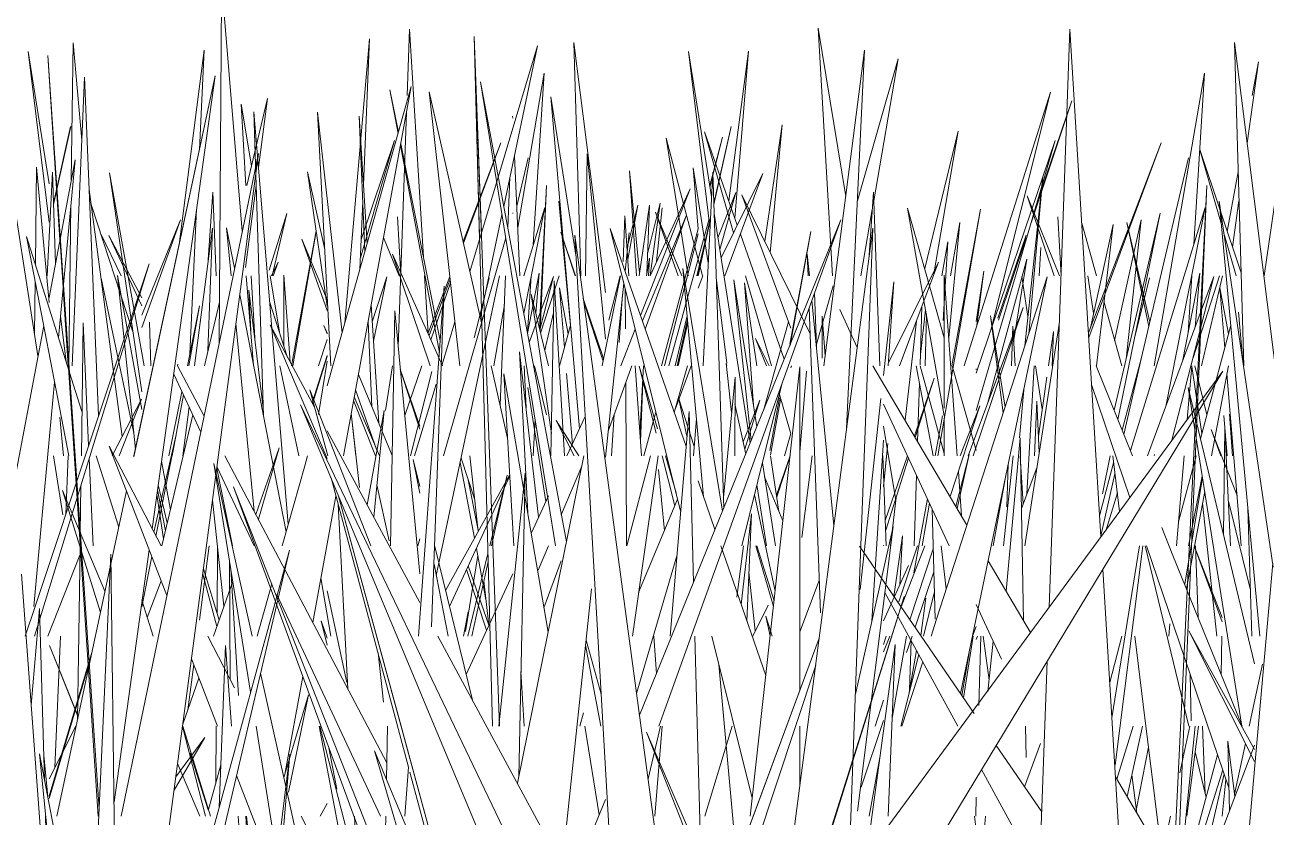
# Model space of a CAD drawing. Header units: millimetres. Extents: x -10020 to 20888, y -4665 to 12339.
# Drawn here: x 1856.19 to 1894.21, y 3091.32 to 3115.58 of the extents above; entities that cross this region are included whole.
import ezdxf

# ---------------------------------------------------------------- set-up
doc = ezdxf.new("R2010")
doc.units = ezdxf.units.MM
doc.layers.add('G-IMPT', color=8, linetype='Continuous', lineweight=9)

# ---------------------------------------------------------------- blocks, each defined once
blk = doc.blocks.new('Grass Array - 25_dwg-439225-West')
at = {"layer": 'G-IMPT'}
for p, q in [((1870.173, 3109.212), (1869.952, 3115.227)), ((1870.116, 3109.022), (1869.952, 3115.227)), ((1857.261, 3109), (1856.888, 3114.644)), ((1857.27, 3109.047), (1856.888, 3114.644)), ((1877.286, 3110.119), (1877.816, 3112.468)), ((1877.287, 3110.078), (1877.816, 3112.468)), ((1892.199, 3106.777), (1892.387, 3110.659)), ((1892.27, 3107.901), (1892.387, 3110.659)), ((1876.805, 3107.988), (1877.154, 3109.535)), ((1876.805, 3107.898), (1877.159, 3109.497)), ((1890.175, 3105.994), (1890.63, 3107.84)), ((1890.182, 3106.031), (1890.63, 3107.84)), ((1857.516, 3105.142), (1857.36, 3107.502)), ((1857.536, 3105.149), (1857.369, 3107.597)), ((1864.987, 3104.003), (1865.448, 3105.462)), ((1864.999, 3103.981), (1865.448, 3105.429)), ((1882.486, 3101.432), (1882.614, 3102.758)), ((1882.486, 3101.469), (1882.614, 3102.758)), ((1869.624, 3096.865), (1869.766, 3097.606)), ((1869.626, 3096.865), (1869.766, 3097.606))]:
    blk.add_line(p, q, dxfattribs=at)
blk = doc.blocks.new('Grass Array - 25_dwg-V17-West')
at = {"layer": 'G-IMPT'}
for p, q in [((1862.134, 3105.815), (1862.215, 3116.77)), ((1862.847, 3109.262), (1862.215, 3116.77)), ((1887.558, 3097.754), (1888.196, 3115.453)), ((1888.929, 3103.416), (1888.196, 3115.453)), ((1857.608, 3110.831), (1857.661, 3115.032)), ((1857.932, 3112.047), (1857.661, 3115.032)), ((1866.742, 3115.158), (1865.991, 3106.458)), ((1866.742, 3115.158), (1866.556, 3110.68)), ((1870.728, 3094.106), (1869.952, 3115.227)), ((1870.264, 3103.423), (1869.952, 3115.227)), ((1893.231, 3115.046), (1895.419, 3097.643)), ((1893.231, 3115.046), (1893.52, 3105.142)), ((1893.52, 3105.142), (1893.231, 3115.046)), ((1858.428, 3091.347), (1856.888, 3114.644)), ((1857.694, 3102.833), (1856.888, 3114.644)), ((1869.816, 3108.022), (1871.891, 3114.944)), ((1870.854, 3110.018), (1871.891, 3114.944)), ((1877.216, 3110.313), (1876.513, 3114.766)), ((1877.17, 3109.403), (1876.513, 3114.766)), ((1880.659, 3105.142), (1881.904, 3114.807)), ((1881.356, 3103.223), (1881.904, 3114.807)), ((1857.633, 3105.142), (1858.016, 3113.982)), ((1858.441, 3103.605), (1858.016, 3113.982)), ((1862.016, 3114.024), (1859.52, 3102.349)), ((1859.527, 3102.383), (1862.016, 3114.024)), ((1862.016, 3114.024), (1860.085, 3100.147)), ((1890.779, 3105.142), (1892.321, 3114.101)), ((1891.985, 3108.853), (1892.321, 3114.101)), ((1865.448, 3104.526), (1868.023, 3113.696)), ((1865.942, 3102.383), (1868.023, 3113.696)), ((1867.628, 3112.291), (1867.368, 3113.589)), ((1867.619, 3112.258), (1867.368, 3113.589)), ((1870.171, 3106.455), (1868.565, 3113.534)), ((1869.507, 3105.142), (1868.565, 3113.534)), ((1872.771, 3099.748), (1870.14, 3113.839)), ((1872.012, 3102.287), (1870.14, 3113.839)), ((1863.128, 3111.262), (1862.81, 3113.152)), ((1862.956, 3110.66), (1862.81, 3113.152)), ((1862.986, 3110.66), (1863.615, 3113.324)), ((1863.34, 3111.218), (1863.615, 3113.324)), ((1872.294, 3113.373), (1873.174, 3103.214)), ((1872.294, 3113.373), (1873.067, 3108.464)), ((1864.255, 3100.277), (1863.198, 3112.917)), ((1863.496, 3103.61), (1863.198, 3112.917)), ((1865.151, 3112.905), (1865.558, 3105.142)), ((1865.151, 3112.905), (1865.906, 3106.156)), ((1865.906, 3106.156), (1865.151, 3112.905)), ((1866.421, 3112.783), (1866.604, 3108.644)), ((1866.421, 3112.783), (1866.672, 3108.884)), ((1871.124, 3112.781), (1871.127, 3112.724)), ((1877.286, 3110.119), (1877.816, 3112.468)), ((1877.287, 3110.078), (1877.816, 3112.468)), ((1885.326, 3103.774), (1887.739, 3112.037)), ((1885.326, 3104.92), (1887.739, 3112.037)), ((1856.588, 3105.446), (1855.59, 3111.834)), ((1863.34, 3111.645), (1859.316, 3081.284)), ((1863.34, 3111.645), (1861.003, 3100.351)), ((1868.884, 3105.551), (1867.689, 3111.884)), ((1868.91, 3105.902), (1867.699, 3111.938)), ((1873.353, 3107.901), (1873.413, 3111.635)), ((1873.967, 3105.96), (1873.413, 3111.635)), ((1888.763, 3106.148), (1890.989, 3111.966)), ((1888.771, 3106.011), (1890.989, 3111.966)), ((1856.539, 3111.229), (1856.507, 3108.252)), ((1856.539, 3111.229), (1856.927, 3107.085)), ((1856.927, 3107.237), (1857.724, 3111.447)), ((1857.221, 3105.998), (1857.724, 3111.447)), ((1871.18, 3111.568), (1871.349, 3107.901)), ((1890.377, 3105.36), (1891.826, 3111.512)), ((1859.768, 3104.342), (1858.775, 3111.048)), ((1859.845, 3105.142), (1858.775, 3111.048)), ((1865.448, 3106.969), (1864.844, 3111.083)), ((1865.371, 3108.704), (1864.844, 3111.083)), ((1871.043, 3110.918), (1870.976, 3109.364)), ((1870.976, 3109.364), (1871.043, 3110.918)), ((1876.957, 3105.142), (1877.254, 3111.076)), ((1877.594, 3100.787), (1877.254, 3111.076)), ((1877.511, 3108.448), (1878.794, 3111.029)), ((1877.628, 3107.901), (1878.794, 3111.029)), ((1886.815, 3105.753), (1887.369, 3110.942)), ((1886.935, 3106.123), (1887.369, 3110.942)), ((1858.157, 3110.541), (1859.168, 3102.973)), ((1862.941, 3108.147), (1863.268, 3110.66)), ((1875.041, 3106.679), (1876.564, 3110.564)), ((1875.336, 3107.901), (1876.564, 3110.564)), ((1889.758, 3048.921), (1892.387, 3110.659)), ((1891.835, 3099.29), (1892.387, 3110.659)), ((1857.536, 3105.142), (1857.598, 3110.081)), ((1859.495, 3106.185), (1858.219, 3110.077)), ((1866.536, 3110.188), (1866.449, 3108.092)), ((1877.414, 3109.063), (1877.96, 3110.449)), ((1877.471, 3108.7), (1877.96, 3110.449)), ((1880.24, 3106.123), (1878.15, 3110.382)), ((1879.645, 3106.297), (1878.15, 3110.382)), ((1882.174, 3110.455), (1882.032, 3108.384)), ((1882.174, 3110.455), (1882.368, 3105.142)), ((1886.883, 3110.346), (1887.716, 3107.901)), ((1886.883, 3110.346), (1887.875, 3107.901)), ((1894.418, 3098.979), (1892.766, 3110.185)), ((1894.015, 3096.865), (1892.766, 3110.185)), ((1863.665, 3108.075), (1864.211, 3109.808)), ((1863.765, 3107.901), (1864.211, 3109.808)), ((1870.136, 3106.611), (1870.8, 3109.765)), ((1871.127, 3109.802), (1871.13, 3109.821)), ((1871.127, 3109.807), (1871.13, 3109.821)), ((1874.512, 3108.332), (1874.564, 3109.732)), ((1874.69, 3107.901), (1874.564, 3109.732)), ((1874.997, 3107.901), (1875.321, 3110.058)), ((1876.452, 3109.754), (1875.099, 3106.515)), ((1876.452, 3109.754), (1875.185, 3106.266)), ((1875.24, 3107.973), (1875.321, 3110.058)), ((1878.405, 3102.784), (1877.296, 3109.806)), ((1884.346, 3106.003), (1883.222, 3109.971)), ((1884.347, 3103.614), (1883.222, 3109.971)), ((1884.145, 3102.383), (1885.458, 3109.934)), ((1884.578, 3105.142), (1885.458, 3109.934)), ((1887.828, 3109.699), (1887.924, 3107.91)), ((1889.546, 3103.785), (1890.962, 3109.82)), ((1889.661, 3103.501), (1890.962, 3109.82)), ((1890.048, 3102.549), (1892.334, 3109.991)), ((1891.128, 3103.894), (1892.334, 3109.991)), ((1862.608, 3108.127), (1862.364, 3109.368)), ((1862.364, 3109.368), (1862.507, 3107.901)), ((1876.438, 3102.668), (1874.113, 3109.345)), ((1876.271, 3100.692), (1874.113, 3109.345)), ((1874.196, 3048.485), (1882.158, 3109.353)), ((1875.014, 3094.439), (1881.182, 3109.615)), ((1875.906, 3105.142), (1877.142, 3109.637)), ((1876.769, 3107.901), (1877.158, 3109.506)), ((1876.785, 3107.901), (1877.184, 3109.666)), ((1876.805, 3107.898), (1877.18, 3109.593)), ((1877.166, 3098.448), (1881.182, 3109.615)), ((1881.743, 3098.292), (1882.158, 3109.353)), ((1857.936, 3103.745), (1856.239, 3109.096)), ((1857.529, 3102.383), (1856.239, 3109.096)), ((1859.768, 3106.976), (1858.758, 3109.134)), ((1859.768, 3107.218), (1858.758, 3109.134)), ((1864.672, 3109.024), (1865.448, 3106.839)), ((1864.672, 3109.024), (1865.448, 3107.162)), ((1865.448, 3107.162), (1864.672, 3109.024)), ((1869.011, 3102.383), (1870.914, 3109.062)), ((1873.041, 3107.901), (1872.606, 3109.231)), ((1873.054, 3107.901), (1872.606, 3109.231)), ((1876.176, 3085.829), (1873.028, 3109.144)), ((1873.652, 3098.284), (1873.028, 3109.144)), ((1874.568, 3108.039), (1874.692, 3109.217)), ((1868.979, 3105.142), (1867.448, 3108.557)), ((1868.596, 3105.142), (1867.448, 3108.557)), ((1880.175, 3107.901), (1880.151, 3108.563)), ((1880.216, 3107.901), (1880.151, 3108.563)), ((1856.483, 3096.865), (1859.995, 3108.266)), ((1856.497, 3097.774), (1859.995, 3108.266)), ((1875.228, 3107.901), (1875.319, 3108.437)), ((1875.289, 3107.901), (1875.319, 3108.437)), ((1882.639, 3105.235), (1884.171, 3108.319)), ((1882.98, 3105.142), (1884.171, 3108.319)), ((1859.519, 3103.08), (1858.52, 3107.825)), ((1859.022, 3107.904), (1859.768, 3103.801)), ((1859.022, 3107.904), (1859.57, 3102.585)), ((1859.57, 3102.585), (1859.022, 3107.904)), ((1863.193, 3105.151), (1862.961, 3107.901)), ((1863.229, 3105.994), (1863.117, 3107.901)), ((1863.986, 3106.172), (1863.695, 3107.901)), ((1868.788, 3098.722), (1870.725, 3107.901)), ((1870.912, 3107.901), (1870.74, 3103.947)), ((1870.74, 3103.947), (1870.912, 3107.901)), ((1873.865, 3105.142), (1874.425, 3107.901)), ((1877.555, 3100.693), (1876.339, 3108.126)), ((1876.976, 3101.125), (1876.339, 3108.126)), ((1876.805, 3107.519), (1876.956, 3107.901)), ((1877.682, 3105.227), (1877.361, 3107.85)), ((1884.107, 3097.382), (1887.5, 3107.871)), ((1884.347, 3103.844), (1884.346, 3107.92)), ((1884.744, 3102.383), (1884.346, 3107.92)), ((1884.846, 3095.105), (1887.5, 3107.871)), ((1890.175, 3105.994), (1890.63, 3107.84)), ((1890.182, 3106.031), (1890.63, 3107.84)), ((1890.566, 3102.383), (1892.606, 3107.873)), ((1891.319, 3102.861), (1892.606, 3107.873)), ((1891.638, 3105.269), (1892.17, 3107.981)), ((1891.812, 3106.156), (1891.924, 3107.901)), ((1891.968, 3105.387), (1892.777, 3107.901)), ((1892.029, 3106.32), (1892.17, 3107.981)), ((1892.225, 3105.142), (1892.873, 3107.901)), ((1856.501, 3107.733), (1856.483, 3106.119)), ((1863.051, 3107.461), (1863.488, 3103.855)), ((1863.051, 3107.461), (1863.103, 3106.213)), ((1868.238, 3096.865), (1869.034, 3107.581)), ((1868.621, 3105.94), (1869.221, 3107.685)), ((1868.646, 3097.151), (1869.034, 3107.581)), ((1872.301, 3102.383), (1872.398, 3107.745)), ((1872.717, 3102.383), (1872.398, 3107.745)), ((1873.967, 3102.343), (1874.529, 3107.675)), ((1874.584, 3106.27), (1874.577, 3107.483)), ((1877.9, 3107.778), (1878.434, 3102.856)), ((1877.9, 3107.778), (1878.604, 3103.274)), ((1882.8, 3107.711), (1882.486, 3104.843)), ((1882.486, 3104.843), (1882.8, 3107.711)), ((1882.8, 3107.711), (1882.633, 3105.142)), ((1892.937, 3105.69), (1892.785, 3107.525)), ((1893.052, 3106.121), (1892.787, 3107.534)), ((1861.684, 3105.142), (1862.143, 3107.088)), ((1864.194, 3100.058), (1862.767, 3107.319)), ((1864.233, 3105.4), (1863.684, 3107.114)), ((1871.694, 3107.336), (1872.225, 3105.142)), ((1871.694, 3107.336), (1872.313, 3103.072)), ((1872.313, 3103.072), (1871.694, 3107.336)), ((1873.91, 3105.362), (1873.291, 3107.2)), ((1873.894, 3105.287), (1873.306, 3107.09)), ((1874.39, 3105.851), (1874.494, 3107.338)), ((1880.968, 3100.256), (1880.291, 3107.138)), ((1880.43, 3105.736), (1880.376, 3107.376)), ((1861.163, 3105.142), (1861.54, 3106.976)), ((1861.206, 3105.142), (1861.54, 3106.976)), ((1866.792, 3107.005), (1867.025, 3103.38)), ((1867.513, 3106.825), (1867.386, 3099.624)), ((1867.513, 3106.825), (1868.286, 3098.771)), ((1876.101, 3105.142), (1876.471, 3106.672)), ((1880.552, 3097.573), (1880.211, 3106.915)), ((1881.145, 3106.867), (1881.681, 3105.707)), ((1881.681, 3105.707), (1881.145, 3106.867)), ((1883.605, 3105.172), (1883.662, 3106.96)), ((1885.083, 3102.383), (1886.766, 3106.931)), ((1885.227, 3102.383), (1886.766, 3106.931)), ((1886.152, 3103.704), (1885.766, 3106.67)), ((1886.207, 3103.875), (1885.766, 3106.67)), ((1855.239, 3098.317), (1856.763, 3106.369)), ((1857.916, 3102.383), (1857.975, 3106.457)), ((1858.14, 3102.703), (1857.975, 3106.457)), ((1862.649, 3106.433), (1863.207, 3100.693)), ((1863.698, 3106.392), (1865.057, 3103.873)), ((1863.698, 3106.392), (1865.448, 3102.306)), ((1865.448, 3102.306), (1863.698, 3106.392)), ((1865.448, 3106.119), (1865.348, 3106.372)), ((1865.448, 3106.136), (1865.348, 3106.372)), ((1866.699, 3106.498), (1866.814, 3103.884)), ((1868.963, 3105.178), (1869.356, 3106.487)), ((1876.163, 3105.142), (1876.482, 3106.556)), ((1876.196, 3105.142), (1876.49, 3106.471)), ((1883.145, 3103.478), (1883.494, 3106.513)), ((1886.81, 3099.624), (1887.87, 3106.42)), ((1892.197, 3102.905), (1893.122, 3106.387)), ((1874.439, 3105.142), (1874.88, 3106.268)), ((1871.923, 3100.502), (1871.338, 3105.569)), ((1871.587, 3100.64), (1871.338, 3105.569)), ((1860.86, 3105.142), (1860.874, 3105.189)), ((1860.86, 3105.142), (1860.874, 3105.189)), ((1861.675, 3103.6), (1860.862, 3105.142)), ((1864.575, 3102.383), (1863.991, 3105.142)), ((1864.987, 3104.003), (1865.448, 3105.462)), ((1864.999, 3103.981), (1865.448, 3105.429)), ((1865.18, 3103.646), (1865.448, 3105.279)), ((1867.821, 3103.616), (1868.346, 3105.142)), ((1870.972, 3102.925), (1870.469, 3105.142)), ((1871.476, 3105.142), (1871.536, 3103.859)), ((1874.777, 3105.142), (1874.051, 3103.141)), ((1875.07, 3102.383), (1874.88, 3105.142)), ((1875.024, 3103.054), (1875.138, 3105.142)), ((1876.076, 3103.708), (1876.477, 3105.142)), ((1876.111, 3103.832), (1876.599, 3105.142)), ((1877.686, 3105.142), (1877.668, 3105.227)), ((1877.833, 3103.708), (1877.668, 3105.227)), ((1882.163, 3105.142), (1885.04, 3100.266)), ((1883.49, 3105.142), (1884.002, 3102.383)), ((1884.002, 3102.383), (1883.49, 3105.142)), ((1883.613, 3105.142), (1884.347, 3102.46)), ((1885.326, 3102.544), (1884.59, 3105.142)), ((1888.995, 3105.142), (1890.115, 3102.383)), ((1890.379, 3105.36), (1889.797, 3103.166)), ((1890.379, 3105.36), (1889.85, 3103.037)), ((1891.789, 3103.498), (1891.929, 3105.142)), ((1892.393, 3103.642), (1892.019, 3105.142)), ((1892.528, 3102.383), (1893.048, 3105.142)), ((1861.574, 3103.114), (1860.745, 3104.887)), ((1866.401, 3104.877), (1867.435, 3102.395)), ((1867.435, 3102.395), (1866.401, 3104.877)), ((1868.286, 3103.297), (1867.685, 3105.035)), ((1868.286, 3103.199), (1867.688, 3105)), ((1868.002, 3102.383), (1868.653, 3104.97)), ((1871.161, 3099.624), (1870.86, 3104.893)), ((1872.211, 3096.989), (1870.86, 3104.893)), ((1875.527, 3103.082), (1875.004, 3105.13)), ((1875.561, 3103.214), (1875.004, 3105.13)), ((1877.583, 3101.111), (1877.937, 3104.793)), ((1877.933, 3102.383), (1877.937, 3104.793)), ((1878.401, 3091.347), (1879.925, 3105.113)), ((1879.924, 3095.205), (1879.925, 3105.113)), ((1879.925, 3102.499), (1880.128, 3104.977)), ((1881.28, 3085.829), (1892.88, 3104.98)), ((1883.431, 3102.993), (1884.04, 3104.766)), ((1883.458, 3102.946), (1884.04, 3104.766)), ((1885.656, 3095.172), (1892.88, 3104.98)), ((1892.24, 3103.067), (1891.927, 3105.122)), ((1893.441, 3099.624), (1893.003, 3104.901)), ((1856.689, 3100.232), (1857.096, 3104.638)), ((1864.914, 3104.402), (1866.779, 3099.624)), ((1864.914, 3104.402), (1865.462, 3102.383)), ((1865.462, 3102.383), (1864.914, 3104.402)), ((1866.314, 3104.402), (1866.96, 3102.582)), ((1868.125, 3102.383), (1868.784, 3104.581)), ((1874.618, 3099.624), (1874.592, 3104.631)), ((1875.04, 3102.82), (1875.11, 3104.627)), ((1878.141, 3099.624), (1879.386, 3104.62)), ((1883.529, 3102.826), (1883.587, 3104.62)), ((1886.647, 3102.932), (1886.78, 3104.406)), ((1888.861, 3104.543), (1890.031, 3101.111)), ((1893.449, 3094.172), (1891.821, 3104.473)), ((1893.847, 3096.011), (1891.821, 3104.473)), ((1858.865, 3102.383), (1859.756, 3104.116)), ((1859.072, 3102.383), (1859.756, 3104.116)), ((1860.595, 3102.383), (1860.999, 3104.344)), ((1860.703, 3102.383), (1861.043, 3104.249)), ((1866.929, 3102.383), (1866.255, 3104.084)), ((1867.044, 3102.383), (1866.275, 3104.192)), ((1878.186, 3102.81), (1878.701, 3104.093)), ((1878.234, 3102.585), (1878.701, 3104.093)), ((1882.408, 3104.137), (1881.767, 3098.292)), ((1881.767, 3098.292), (1882.408, 3104.137)), ((1887.105, 3102.383), (1887.177, 3104.055)), ((1887.254, 3102.474), (1887.177, 3104.055)), ((1860.901, 3101.826), (1861.329, 3103.639)), ((1868.809, 3093.93), (1864.631, 3103.944)), ((1871.983, 3088.588), (1864.631, 3103.944)), ((1866.182, 3103.687), (1866.436, 3101.413)), ((1866.328, 3102.383), (1866.182, 3103.687)), ((1866.672, 3100.88), (1867.188, 3103.777)), ((1866.873, 3100.508), (1867.188, 3103.777)), ((1874.15, 3102.383), (1874.238, 3103.656)), ((1875.147, 3102.383), (1875.515, 3103.722)), ((1875.946, 3096.865), (1876.53, 3103.745)), ((1876.667, 3098.506), (1876.53, 3103.745)), ((1878.265, 3102.439), (1877.936, 3103.977)), ((1882.486, 3103.97), (1884.497, 3099.624)), ((1884.497, 3099.624), (1882.486, 3103.97)), ((1885.439, 3103.92), (1884.527, 3101.135)), ((1885.439, 3103.92), (1884.837, 3102.383)), ((1893.175, 3102.383), (1893.079, 3103.658)), ((1857.256, 3103.57), (1857.367, 3102.383)), ((1870.51, 3094.106), (1870.264, 3103.423)), ((1873.007, 3102.383), (1872.456, 3103.467)), ((1873.151, 3102.383), (1872.456, 3103.467)), ((1872.791, 3102.383), (1873.347, 3103.589)), ((1884.071, 3102.383), (1884.297, 3103.612)), ((1884.347, 3102.383), (1884.347, 3103.543)), ((1888.929, 3103.416), (1889.143, 3099.906)), ((1892.895, 3099.988), (1892.943, 3103.234)), ((1893.117, 3099.624), (1892.943, 3103.234)), ((1860.136, 3100.049), (1860.82, 3103.028)), ((1860.2, 3099.924), (1860.82, 3103.028)), ((1865.448, 3103.149), (1868.286, 3097.889)), ((1882.486, 3102.869), (1882.125, 3097.321)), ((1886.238, 3098.236), (1886.666, 3102.932)), ((1886.775, 3097.326), (1886.666, 3102.932)), ((1892.822, 3102.383), (1892.526, 3103.194)), ((1893.313, 3101.167), (1892.526, 3103.194)), ((1857.694, 3102.833), (1858.463, 3091.566)), ((1860.356, 3099.624), (1858.769, 3102.684)), ((1860.539, 3098.108), (1858.769, 3102.684)), ((1863.977, 3102.627), (1863.264, 3100.585)), ((1863.34, 3100.442), (1863.977, 3102.627)), ((1882.486, 3101.432), (1882.614, 3102.758)), ((1882.486, 3101.469), (1882.614, 3102.758)), ((1857.349, 3100.574), (1857.067, 3102.383)), ((1857.437, 3100.591), (1857.514, 3102.383)), ((1858.277, 3099.624), (1858.158, 3102.304)), ((1859.06, 3100.198), (1858.367, 3102.383)), ((1860.643, 3100.733), (1860.374, 3102.222)), ((1863.152, 3096.865), (1861.977, 3102.153)), ((1863.1, 3095.147), (1861.977, 3102.153)), ((1867.269, 3092.987), (1862.316, 3102.383)), ((1864.761, 3102.079), (1864.847, 3102.383)), ((1868.286, 3101.445), (1868.082, 3102.275)), ((1868.286, 3101.245), (1868.082, 3102.275)), ((1869.956, 3099.862), (1869.518, 3102.184)), ((1869.963, 3101.072), (1869.546, 3102.314)), ((1869.888, 3101.744), (1869.816, 3102.383)), ((1871.271, 3092.357), (1873.305, 3102.383)), ((1872.012, 3102.287), (1872.443, 3099.624)), ((1874.626, 3099.624), (1875.345, 3102.383)), ((1874.796, 3096.865), (1875.583, 3102.383)), ((1876.095, 3100.853), (1875.705, 3102.383)), ((1876.13, 3101.256), (1875.803, 3102.383)), ((1878.777, 3102.175), (1879.176, 3099.624)), ((1880.303, 3102.383), (1879.981, 3099.885)), ((1882.469, 3102.383), (1882.57, 3099.624)), ((1882.541, 3100.404), (1883.221, 3102.381)), ((1882.552, 3100.112), (1883.255, 3102.309)), ((1884.705, 3100.833), (1885.106, 3102.428)), ((1884.742, 3100.772), (1885.106, 3102.428)), ((1886.16, 3099.624), (1886.455, 3102.383)), ((1889.534, 3102.174), (1889.104, 3100.552)), ((1889.192, 3101.224), (1889.431, 3102.383)), ((1889.716, 3100.684), (1889.508, 3102.383)), ((1890.775, 3102.383), (1890.781, 3102.421)), ((1890.776, 3102.383), (1890.781, 3102.421)), ((1891.46, 3099.624), (1891.694, 3102.383)), ((1891.523, 3100.368), (1892.058, 3102.383)), ((1860.901, 3101.826), (1860.381, 3099.624)), ((1862.063, 3102.008), (1862.544, 3099.624)), ((1863.207, 3099.624), (1862.069, 3102.056)), ((1864.761, 3102.079), (1864.072, 3099.624)), ((1869.07, 3098.264), (1871.036, 3101.81)), ((1869.192, 3097.768), (1871.038, 3101.774)), ((1869.888, 3101.744), (1870.075, 3100.077)), ((1870.427, 3099.624), (1870.956, 3101.789)), ((1870.48, 3099.624), (1870.956, 3101.789)), ((1870.704, 3094.106), (1871.511, 3101.856)), ((1871.312, 3092.563), (1871.511, 3101.856)), ((1873.241, 3102.068), (1872.617, 3100.573)), ((1883.427, 3099.624), (1883.496, 3101.787)), ((1884.877, 3100.543), (1884.779, 3101.903)), ((1885.847, 3099.624), (1886.224, 3101.732)), ((1886.708, 3100.776), (1887.183, 3102.019)), ((1889.575, 3101.835), (1889.142, 3099.932)), ((1892.256, 3101.725), (1891.712, 3098.45)), ((1892.25, 3101.761), (1891.826, 3099.624)), ((1891.826, 3099.624), (1892.25, 3101.761)), ((1857.882, 3100.031), (1857.903, 3101.476)), ((1860.252, 3101.347), (1860.49, 3100.085)), ((1860.273, 3101.5), (1860.549, 3100.336)), ((1867.624, 3088.592), (1862.577, 3101.433)), ((1866.093, 3091.831), (1862.577, 3101.433)), ((1867.94, 3092.853), (1865.564, 3101.71)), ((1867.347, 3099.786), (1866.968, 3101.495)), ((1869.752, 3101.7), (1870.072, 3100.107)), ((1877.324, 3100.124), (1876.805, 3101.615)), ((1878.904, 3099.624), (1878.608, 3101.499)), ((1857.167, 3091.347), (1859.299, 3101.314)), ((1857.167, 3091.347), (1859.299, 3101.314)), ((1857.336, 3101.326), (1858.64, 3098.236)), ((1857.336, 3101.326), (1858.501, 3097.584)), ((1858.501, 3097.584), (1857.336, 3101.326)), ((1860.433, 3099.843), (1860.232, 3101.203)), ((1861.932, 3101.026), (1862.284, 3097.776)), ((1862.284, 3097.776), (1861.932, 3101.026)), ((1865.004, 3097.283), (1865.715, 3101.146)), ((1865.797, 3101.151), (1867.68, 3094.216)), ((1870.581, 3083.534), (1865.797, 3101.151)), ((1871.695, 3100.007), (1872.228, 3101.162)), ((1874.986, 3098.197), (1876.18, 3101.056)), ((1879.164, 3098.241), (1878.532, 3101.193)), ((1882.7, 3099.624), (1882.872, 3101.112)), ((1883.413, 3098.804), (1883.829, 3101.067)), ((1889.302, 3100.122), (1889.648, 3101.247)), ((1891.763, 3098.324), (1892.323, 3101.296)), ((1893.72, 3098.31), (1893.051, 3100.999)), ((1865.78, 3100.903), (1866.076, 3095.25)), ((1878.124, 3097.828), (1878.438, 3100.606)), ((1878.3, 3097.321), (1878.438, 3100.606)), ((1883.665, 3099.624), (1883.892, 3100.931)), ((1884.063, 3097.382), (1883.973, 3100.757)), ((1892.69, 3096.865), (1892.256, 3100.938)), ((1893.763, 3096.865), (1893.648, 3100.78)), ((1893.763, 3096.865), (1893.648, 3100.78)), ((1856.689, 3100.232), (1856.462, 3097.774)), ((1859.139, 3091.347), (1861.003, 3100.351)), ((1881.623, 3095.088), (1882.777, 3100.216)), ((1881.685, 3091.508), (1882.777, 3100.216)), ((1868.224, 3099.624), (1868.286, 3099.842)), ((1882.802, 3098.082), (1883.072, 3099.932)), ((1882.981, 3098.43), (1883.072, 3099.932)), ((1891.007, 3100.187), (1891.331, 3099.388)), ((1850.231, 3048), (1864.287, 3099.498)), ((1857.829, 3096.275), (1857.876, 3099.591)), ((1859.996, 3099.51), (1858.92, 3091.779)), ((1861.535, 3097.351), (1861.831, 3099.624)), ((1862.072, 3097.556), (1862.087, 3099.592)), ((1862.16, 3090.405), (1864.287, 3099.498)), ((1869.899, 3094.9), (1868.738, 3099.612)), ((1870.31, 3097.988), (1870.015, 3099.552)), ((1872.221, 3099.624), (1871.911, 3098.884)), ((1877.886, 3098.511), (1877.498, 3099.624)), ((1879.112, 3097.77), (1878.572, 3099.624)), ((1879.132, 3097.947), (1878.605, 3099.624)), ((1885.264, 3094.495), (1881.75, 3099.615)), ((1882.491, 3099.624), (1882.486, 3099.652)), ((1882.95, 3097.911), (1883.531, 3099.624)), ((1883.756, 3099.624), (1883.024, 3097.758)), ((1884.005, 3099.541), (1883.293, 3097.366)), ((1884.409, 3098.315), (1884.247, 3099.624)), ((1889.481, 3094.358), (1890.33, 3099.624)), ((1889.579, 3092.915), (1890.427, 3099.624)), ((1891.837, 3094.106), (1890.498, 3099.624)), ((1890.538, 3099.624), (1893.063, 3092.216)), ((1892.856, 3097.301), (1891.998, 3099.624)), ((1892.858, 3097.433), (1892.004, 3099.624)), ((1892.126, 3097.429), (1892.04, 3099.624)), ((1856.893, 3096.865), (1857.873, 3099.346)), ((1857.747, 3076.107), (1858.824, 3099.374)), ((1858.938, 3090.385), (1858.824, 3099.374)), ((1859.768, 3097.759), (1860.076, 3099.304)), ((1862.475, 3095.538), (1862.45, 3099.199)), ((1869.156, 3096.865), (1868.718, 3099.071)), ((1869.752, 3096.865), (1870.37, 3099.393)), ((1869.875, 3096.865), (1870.376, 3099.15)), ((1872.61, 3099.171), (1872.085, 3097.725)), ((1874.923, 3095.111), (1876.154, 3099.32)), ((1885.69, 3099.165), (1886.983, 3096.973)), ((1891.835, 3099.29), (1889.344, 3048)), ((1893.475, 3094.106), (1891.331, 3099.388)), ((1893.593, 3089.888), (1894.414, 3099.098)), ((1856.761, 3089.569), (1856.087, 3098.763)), ((1862.069, 3097.16), (1861.633, 3098.765)), ((1862.135, 3097.35), (1861.654, 3098.928)), ((1862.731, 3095.045), (1862.494, 3098.923)), ((1869.704, 3095.69), (1871.127, 3098.775)), ((1870.329, 3097.046), (1869.714, 3098.9)), ((1870.398, 3097.195), (1869.768, 3099.016)), ((1878.559, 3097.022), (1878.363, 3098.823)), ((1882.486, 3097.33), (1883.25, 3099.026)), ((1883.451, 3097.136), (1884.024, 3098.828)), ((1889.204, 3098.911), (1890.505, 3077.552)), ((1859.935, 3097.437), (1860.365, 3098.558)), ((1862.554, 3098.551), (1861.965, 3096.865)), ((1863.748, 3098.469), (1863.298, 3096.865)), ((1865.554, 3096.865), (1865.255, 3098.644)), ((1870.246, 3098.555), (1870.398, 3097.195)), ((1873.542, 3098.309), (1872.645, 3089.81)), ((1877.166, 3098.448), (1875.605, 3094.106)), ((1877.886, 3098.511), (1878.879, 3095.66)), ((1881.743, 3098.292), (1879.855, 3048)), ((1879.924, 3096.993), (1880.516, 3098.571)), ((1859.768, 3097.966), (1860.117, 3096.865)), ((1863.901, 3098.14), (1867.08, 3091.347)), ((1866.044, 3095.44), (1865.448, 3098.255)), ((1867.425, 3048), (1883.122, 3098.076)), ((1873.652, 3098.284), (1874.645, 3080.992)), ((1880.369, 3089.343), (1883.122, 3098.076)), ((1884.762, 3094.106), (1882.524, 3098.199)), ((1883.627, 3096.88), (1883.777, 3098.025)), ((1883.707, 3096.865), (1884.041, 3098.194)), ((1856.497, 3097.774), (1856.195, 3096.865)), ((1856.381, 3094.749), (1856.633, 3097.713)), ((1856.786, 3092.468), (1856.633, 3097.713)), ((1869.624, 3096.865), (1869.766, 3097.606)), ((1869.626, 3096.865), (1869.766, 3097.606)), ((1878.954, 3097.816), (1878.481, 3096.865)), ((1885.326, 3097.833), (1886.099, 3096.162)), ((1885.774, 3096.865), (1885.326, 3097.833)), ((1865.448, 3096.801), (1865.265, 3097.328)), ((1865.448, 3096.587), (1865.265, 3097.328)), ((1879.079, 3096.865), (1878.883, 3097.479)), ((1879.016, 3096.865), (1878.883, 3097.479)), ((1884.107, 3097.382), (1883.94, 3096.865)), ((1885.212, 3096.865), (1885.326, 3097.163)), ((1891.257, 3097.241), (1891.225, 3096.865)), ((1857.101, 3092.839), (1857.275, 3096.865)), ((1862.608, 3095.282), (1861.787, 3096.865)), ((1868.839, 3096.865), (1872.923, 3089.295)), ((1875.45, 3096.865), (1875.53, 3095.71)), ((1876.789, 3093.826), (1876.709, 3096.865)), ((1878.463, 3091.901), (1877.225, 3096.865)), ((1877.496, 3088.667), (1880.517, 3096.802)), ((1880.517, 3096.802), (1878.561, 3091.536)), ((1882.486, 3096.609), (1882.567, 3096.865)), ((1882.675, 3096.865), (1882.486, 3096.383)), ((1882.747, 3094.348), (1883.185, 3096.865)), ((1883.189, 3096.359), (1883.36, 3096.865)), ((1884.932, 3094.978), (1885.23, 3096.865)), ((1885.366, 3096.865), (1885.326, 3096.758)), ((1885.405, 3094.737), (1885.464, 3096.865)), ((1885.538, 3096.865), (1885.72, 3095.514)), ((1889.415, 3095.442), (1889.781, 3096.865)), ((1890.441, 3094.771), (1890.185, 3096.865)), ((1893.847, 3093.025), (1891.833, 3097.029)), ((1893.847, 3093.388), (1891.833, 3097.029)), ((1892.832, 3095.691), (1892.849, 3096.865)), ((1857.802, 3094.437), (1856.944, 3096.579)), ((1857.803, 3094.456), (1856.944, 3096.579)), ((1862.14, 3091.63), (1862.331, 3096.574)), ((1862.514, 3094.106), (1862.331, 3096.574)), ((1873.824, 3094.106), (1873.36, 3096.59)), ((1873.836, 3095.091), (1873.376, 3096.738)), ((1881.973, 3090.17), (1882.84, 3096.606)), ((1882.625, 3091.347), (1882.84, 3096.606)), ((1883.271, 3095.135), (1883.496, 3096.421)), ((1883.333, 3096.719), (1883.285, 3095.214)), ((1885.684, 3095.172), (1885.848, 3096.706)), ((1856.927, 3091.967), (1858.241, 3096.367)), ((1857.829, 3096.275), (1857.8, 3094.308)), ((1857.805, 3094.853), (1858.205, 3096.198)), ((1862.086, 3094.106), (1861.289, 3096.169)), ((1867.171, 3094.841), (1867.003, 3096.347)), ((1867.171, 3094.841), (1867.003, 3096.347)), ((1883.012, 3094.106), (1883.564, 3096.298)), ((1883.685, 3096.076), (1883.048, 3094.106)), ((1884.886, 3095.045), (1885.105, 3096.351)), ((1886.929, 3080.311), (1887.498, 3096.095)), ((1861.178, 3094.609), (1861.358, 3095.99)), ((1864.156, 3092.35), (1863.405, 3095.727)), ((1864.159, 3092.687), (1864.701, 3095.632)), ((1871.477, 3094.106), (1871.381, 3095.778)), ((1877.442, 3095.994), (1877.968, 3090.208)), ((1880.408, 3095.973), (1877.967, 3088.588)), ((1891.906, 3094.271), (1891.878, 3095.691)), ((1893.687, 3094.106), (1894.096, 3096.007)), ((1861.516, 3095.58), (1861.023, 3094.168)), ((1864.114, 3092.537), (1864.877, 3095.068)), ((1864.264, 3092.088), (1864.877, 3095.068)), ((1885.656, 3095.172), (1881.41, 3089.405)), ((1882.486, 3094.901), (1882.226, 3094.106)), ((1857.805, 3094.853), (1856.927, 3091.896)), ((1873.296, 3094.519), (1873.188, 3094.106)), ((1890.441, 3094.771), (1891.007, 3090.16)), ((1870.581, 3083.534), (1867.68, 3094.216)), ((1882.486, 3094.282), (1881.796, 3092.243)), ((1856.927, 3092.498), (1857.749, 3094.106)), ((1860.756, 3092.15), (1861.702, 3093.755)), ((1860.81, 3092.557), (1861.702, 3093.755)), ((1861.014, 3094.097), (1861.714, 3091.347)), ((1861.02, 3094.106), (1861.872, 3091.347)), ((1861.872, 3091.347), (1861.02, 3094.106)), ((1862.034, 3092.363), (1862.047, 3094.106)), ((1865.691, 3078.978), (1863.266, 3094.106)), ((1866.241, 3088.588), (1865.205, 3094.106)), ((1867.223, 3086.384), (1865.218, 3094.106)), ((1867.26, 3092.485), (1867.289, 3094.106)), ((1868.809, 3093.93), (1871.847, 3086.648)), ((1873.337, 3094.106), (1873.776, 3091.395)), ((1878.49, 3085.639), (1875.226, 3093.924)), ((1878.721, 3085.829), (1875.226, 3093.924)), ((1875.276, 3092.493), (1875.653, 3094.106)), ((1875.477, 3091.347), (1875.711, 3094.106)), ((1876.789, 3093.826), (1876.886, 3090.079)), ((1877.848, 3094.106), (1877.016, 3091.347)), ((1879.923, 3094.106), (1879.923, 3092.266)), ((1886.856, 3093.149), (1886.837, 3094.106)), ((1889.634, 3092.48), (1890.137, 3094.106)), ((1889.944, 3091.956), (1890.421, 3094.106)), ((1891.337, 3087.227), (1892.032, 3094.106)), ((1891.562, 3092.681), (1891.87, 3094.106)), ((1891.78, 3091.347), (1892.128, 3094.106)), ((1892.339, 3092.037), (1892.257, 3094.106)), ((1865.742, 3092.182), (1865.484, 3093.492)), ((1869.819, 3086.343), (1866.899, 3093.354)), ((1869.91, 3083.07), (1866.899, 3093.354)), ((1887.332, 3091.483), (1885.936, 3093.516)), ((1887.295, 3093.579), (1886.803, 3092.253)), ((1890.229, 3091.583), (1890.602, 3093.462)), ((1893.847, 3093.52), (1891.324, 3086.904)), ((1893.249, 3091.952), (1893.028, 3093.644)), ((1893.08, 3091.509), (1893.028, 3093.644)), ((1893.239, 3092.028), (1893.572, 3093.572)), ((1858.027, 3085.974), (1856.636, 3093.257)), ((1857.58, 3083.811), (1856.636, 3093.257)), ((1856.887, 3091.94), (1856.764, 3093.22)), ((1861.252, 3093.284), (1861.804, 3091.544)), ((1863.09, 3079.061), (1864.306, 3093.245)), ((1863.311, 3085.291), (1864.306, 3093.245)), ((1882.373, 3093.144), (1882.043, 3091.347)), ((1892.717, 3093.232), (1891.616, 3089.123)), ((1892.366, 3091.924), (1892.028, 3093.317)), ((1860.864, 3092.967), (1861.548, 3091.347)), ((1862.189, 3092.918), (1861.807, 3091.556)), ((1864.101, 3088.896), (1862.672, 3092.593)), ((1867.828, 3091.347), (1867.94, 3092.853)), ((1867.982, 3092.698), (1869.45, 3087.228)), ((1886.929, 3090.144), (1885.489, 3092.777)), ((1890.091, 3092.62), (1890.248, 3091.441)), ((1891.57, 3088.588), (1892.874, 3092.77)), ((1892.009, 3088.701), (1892.918, 3092.643)), ((1864.156, 3092.35), (1868.058, 3074.793)), ((1889.591, 3092.553), (1891.007, 3090.155)), ((1892.858, 3091.347), (1892.975, 3092.474)), ((1867.28, 3088.588), (1866.093, 3091.831)), ((1867.694, 3076.43), (1873.967, 3091.864)), ((1885.31, 3091.347), (1885.326, 3091.932)), ((1865.448, 3091.734), (1865.234, 3091.347)), ((1877.496, 3088.667), (1878.561, 3091.536)), ((1856.927, 3087.649), (1856.819, 3091.347)), ((1862.971, 3087.934), (1862.718, 3091.347)), ((1863.223, 3086.97), (1862.956, 3091.347)), ((1863.183, 3089.45), (1862.978, 3091.347)), ((1863.183, 3089.45), (1862.978, 3091.347)), ((1864.649, 3091.347), (1869.755, 3081.502)), ((1866.281, 3091.347), (1866.369, 3089.674)), ((1867.21, 3089.644), (1867.24, 3091.347)), ((1885.819, 3086.929), (1885.272, 3091.347)), ((1885.467, 3089.776), (1885.61, 3091.347)), ((1890.357, 3087.109), (1891.274, 3091.347))]:
    blk.add_line(p, q, dxfattribs=at)
blk = doc.blocks.new('Grass Array - Grass Array-439229-West')
for name in ['Grass Array - 25_dwg-V17-West', 'Grass Array - 25_dwg-439225-West']:
    blk.add_blockref(name, (0, 0))
blk = doc.blocks.new('Grass Array - Grass Array-V20-West')
blk.add_blockref('Grass Array - 25_dwg-439225-West', (0, 0))
blk.add_blockref('Grass Array - 25_dwg-439225-West', (0, 0))
blk = doc.blocks.new('Grass Array - 25_dwg-V28-West')
at = {"layer": 'G-IMPT'}
for p, q in [((1870.173, 3109.212), (1869.952, 3115.227)), ((1870.116, 3109.022), (1869.952, 3115.227)), ((1857.247, 3109.215), (1856.888, 3114.644)), ((1857.257, 3109.24), (1856.888, 3114.644)), ((1877.286, 3110.119), (1877.816, 3112.468)), ((1877.287, 3110.078), (1877.816, 3112.468)), ((1892.199, 3106.777), (1892.387, 3110.659)), ((1892.27, 3107.901), (1892.387, 3110.659)), ((1890.175, 3105.994), (1890.63, 3107.84)), ((1890.182, 3106.031), (1890.63, 3107.84))]:
    blk.add_line(p, q, dxfattribs=at)
blk = doc.blocks.new('Grass Array - 25_dwg-V29-West')
at = {"layer": 'G-IMPT'}
for p, q in [((1870.173, 3109.212), (1869.952, 3115.227)), ((1870.116, 3109.022), (1869.952, 3115.227)), ((1857.261, 3109), (1856.888, 3114.644)), ((1857.27, 3109.047), (1856.888, 3114.644)), ((1907.717, 3111.018), (1908.477, 3113.255)), ((1907.721, 3110.989), (1908.477, 3113.255)), ((1877.286, 3110.119), (1877.816, 3112.468)), ((1877.287, 3110.078), (1877.816, 3112.468)), ((1892.199, 3106.777), (1892.387, 3110.659)), ((1892.27, 3107.901), (1892.387, 3110.659)), ((1899.838, 3105.804), (1900.485, 3109.254)), ((1899.853, 3105.762), (1900.485, 3109.254)), ((1906.216, 3106.603), (1907.08, 3109.146)), ((1906.234, 3106.534), (1907.077, 3109.061)), ((1890.175, 3105.994), (1890.63, 3107.84)), ((1890.182, 3106.031), (1890.63, 3107.84))]:
    blk.add_line(p, q, dxfattribs=at)
blk = doc.blocks.new('Grass Array - 25_dwg-V30-West')
at = {"layer": 'G-IMPT'}
for p, q in [((1870.173, 3109.212), (1869.952, 3115.227)), ((1870.116, 3109.022), (1869.952, 3115.227)), ((1857.261, 3109), (1856.888, 3114.644)), ((1857.27, 3109.047), (1856.888, 3114.644)), ((1877.286, 3110.119), (1877.816, 3112.468)), ((1877.287, 3110.078), (1877.816, 3112.468)), ((1892.199, 3106.777), (1892.387, 3110.659)), ((1892.27, 3107.901), (1892.387, 3110.659)), ((1876.805, 3107.988), (1877.154, 3109.535)), ((1876.805, 3107.898), (1877.159, 3109.497)), ((1890.175, 3105.994), (1890.63, 3107.84)), ((1890.182, 3106.031), (1890.63, 3107.84)), ((1857.516, 3105.142), (1857.36, 3107.502)), ((1857.536, 3105.149), (1857.369, 3107.597)), ((1864.987, 3104.003), (1865.448, 3105.462)), ((1864.999, 3103.981), (1865.448, 3105.429)), ((1869.624, 3096.865), (1869.766, 3097.606)), ((1869.626, 3096.865), (1869.766, 3097.606))]:
    blk.add_line(p, q, dxfattribs=at)
blk = doc.blocks.new('Grass Array - Grass Array-440235-West')
for name in ['Grass Array - 25_dwg-V30-West', 'Grass Array - 25_dwg-439225-West', 'Grass Array - 25_dwg-439225-West', 'Grass Array - 25_dwg-439225-West', 'Grass Array - 25_dwg-439225-West', 'Grass Array - 25_dwg-439225-West', 'Grass Array - 25_dwg-439225-West', 'Grass Array - 25_dwg-V28-West', 'Grass Array - 25_dwg-V28-West', 'Grass Array - 25_dwg-V29-West']:
    blk.add_blockref(name, (0, 0))
blk = doc.blocks.new('Grass Array - 25_dwg-V48-West')
at = {"layer": 'G-IMPT'}
for p, q in [((1867.896, 3113.419), (1867.969, 3115.453)), ((1868.395, 3108.468), (1867.969, 3115.453)), ((1880.479, 3115.485), (1881.327, 3110.33)), ((1880.479, 3115.485), (1880.922, 3107.901)), ((1873.004, 3115.046), (1873.967, 3107.389)), ((1873.004, 3115.046), (1873.213, 3107.901)), ((1873.213, 3107.901), (1873.004, 3115.046)), ((1856.927, 3110.709), (1856.286, 3114.766)), ((1856.927, 3109.539), (1856.286, 3114.766)), ((1860.911, 3108.852), (1861.678, 3114.807)), ((1861.534, 3111.769), (1861.678, 3114.807)), ((1878.349, 3114.772), (1877.748, 3110.189)), ((1878.349, 3114.772), (1877.932, 3109.664)), ((1881.686, 3110.194), (1882.934, 3114.546)), ((1882.184, 3110.191), (1882.934, 3114.546)), ((1893.967, 3114.454), (1893.619, 3111.959)), ((1893.967, 3114.454), (1893.777, 3113.419)), ((1871.281, 3109.376), (1872.095, 3114.101)), ((1871.758, 3108.853), (1872.095, 3114.101)), ((1884.953, 3105.142), (1887.6, 3113.517)), ((1885.785, 3106.273), (1887.6, 3113.517)), ((1894.147, 3107.901), (1894.918, 3113.221)), ((1867.619, 3105.725), (1867.878, 3112.909)), ((1887.003, 3109.517), (1888.1, 3112.805)), ((1887.143, 3109.995), (1888.101, 3112.814)), ((1857.059, 3110.119), (1857.589, 3112.468)), ((1857.061, 3110.078), (1857.589, 3112.468)), ((1878.849, 3108.958), (1879.383, 3112.525)), ((1879.017, 3108.615), (1879.383, 3112.525)), ((1866.464, 3108.446), (1867.512, 3112.037)), ((1866.487, 3109.014), (1867.512, 3112.037)), ((1876.939, 3107.901), (1875.832, 3112.109)), ((1876.501, 3107.901), (1875.832, 3112.109)), ((1877.889, 3109.209), (1877.004, 3112.309)), ((1878.008, 3109.448), (1877.004, 3112.309)), ((1877.161, 3110.662), (1877.558, 3112.144)), ((1877.169, 3110.614), (1877.558, 3112.144)), ((1883.746, 3108.119), (1884.774, 3112.331)), ((1884.013, 3107.901), (1884.774, 3112.331)), ((1869.606, 3108.944), (1870.762, 3111.966)), ((1869.618, 3108.893), (1870.762, 3111.966)), ((1892.833, 3109.469), (1892.17, 3111.751)), ((1893.437, 3107.992), (1892.171, 3111.762)), ((1871.251, 3110.033), (1871.599, 3111.512)), ((1856.869, 3107.901), (1857.028, 3111.076)), ((1857.121, 3108.26), (1857.028, 3111.076)), ((1874.916, 3107.901), (1874.708, 3111.113)), ((1875.01, 3107.985), (1874.708, 3111.113)), ((1876.659, 3111.201), (1876.805, 3109.325)), ((1876.659, 3111.201), (1877.111, 3108.295)), ((1877.111, 3108.295), (1876.659, 3111.201)), ((1893.347, 3111.079), (1893.012, 3109.258)), ((1871.948, 3106.286), (1872.161, 3110.659)), ((1871.97, 3106.194), (1872.161, 3110.659)), ((1861.947, 3110.455), (1861.805, 3108.384)), ((1861.947, 3110.455), (1862.041, 3107.901)), ((1872.937, 3105.947), (1872.54, 3110.185)), ((1875.264, 3108.608), (1875.644, 3110.12)), ((1875.337, 3107.904), (1875.644, 3110.12)), ((1893.373, 3110.194), (1893.174, 3108.774)), ((1861.238, 3105.507), (1861.448, 3109.937)), ((1867.601, 3109.699), (1867.698, 3107.91)), ((1871.465, 3106.743), (1872.108, 3109.991)), ((1871.466, 3107.901), (1872.108, 3109.991)), ((1874.652, 3108.837), (1874.96, 3110.061)), ((1874.656, 3108.395), (1874.96, 3110.061)), ((1875.504, 3109.842), (1876.201, 3107.901)), ((1875.504, 3109.842), (1876.304, 3107.901)), ((1876.304, 3107.901), (1875.504, 3109.842)), ((1875.535, 3108.333), (1875.711, 3109.979)), ((1881.789, 3107.901), (1882.137, 3109.923)), ((1859.768, 3106.312), (1860.955, 3109.615)), ((1859.768, 3106.693), (1860.955, 3109.615)), ((1861.381, 3105.142), (1861.932, 3109.353)), ((1861.791, 3105.597), (1861.932, 3109.353)), ((1875.682, 3105.142), (1876.805, 3109.334)), ((1884.484, 3105.993), (1884.818, 3109.533)), ((1884.542, 3107.901), (1884.818, 3109.533)), ((1889.01, 3107.901), (1888.558, 3109.512)), ((1888.822, 3106.303), (1889.523, 3109.472)), ((1889.01, 3105.142), (1889.523, 3109.472)), ((1889.565, 3105.92), (1890.379, 3109.607)), ((1889.913, 3105.348), (1890.379, 3109.607)), ((1890.61, 3106.348), (1889.937, 3109.534)), ((1890.64, 3106.478), (1889.937, 3109.534)), ((1859.141, 3107.901), (1858.512, 3109.184)), ((1864.351, 3105.142), (1865.11, 3109.272)), ((1864.398, 3105.142), (1865.113, 3109.251)), ((1867.173, 3109.074), (1867.649, 3107.901)), ((1875.776, 3105.142), (1876.805, 3109.186)), ((1879.446, 3105.345), (1878.103, 3109.175)), ((1880.005, 3107.901), (1880.259, 3109.254)), ((1880.014, 3107.901), (1880.259, 3109.254)), ((1884.268, 3107.901), (1884.454, 3108.938)), ((1884.31, 3106.531), (1884.454, 3108.938)), ((1893.289, 3107.901), (1892.911, 3109.201)), ((1887.251, 3107.901), (1887.299, 3108.76)), ((1863.737, 3107.901), (1863.945, 3108.319)), ((1863.788, 3107.901), (1863.945, 3108.319)), ((1885.674, 3103.979), (1886.87, 3108.407)), ((1886.47, 3105.878), (1886.87, 3108.407)), ((1864.12, 3105.755), (1864.119, 3107.92)), ((1864.311, 3105.257), (1864.119, 3107.92)), ((1866.825, 3106.486), (1867.274, 3107.871)), ((1866.863, 3105.897), (1867.274, 3107.871)), ((1868.538, 3106.126), (1868.43, 3107.901)), ((1868.536, 3106.148), (1869.199, 3107.881)), ((1871.58, 3106.127), (1871.943, 3107.981)), ((1871.586, 3106.156), (1871.697, 3107.901)), ((1871.63, 3105.857), (1872.379, 3107.873)), ((1871.838, 3106.741), (1871.943, 3107.981)), ((1871.96, 3106.238), (1872.379, 3107.873)), ((1871.984, 3106.14), (1872.55, 3107.901)), ((1874.074, 3106.537), (1874.417, 3107.901)), ((1879.05, 3105.142), (1878.263, 3107.901)), ((1885.326, 3106.495), (1885.556, 3108.04)), ((1885.346, 3106.384), (1885.556, 3108.04)), ((1886.91, 3106.649), (1886.721, 3107.872)), ((1888.922, 3106.755), (1888.739, 3107.901)), ((1868.565, 3106.065), (1869.209, 3107.795)), ((1872.711, 3105.69), (1872.558, 3107.525)), ((1872.825, 3106.121), (1872.56, 3107.534)), ((1878.61, 3105.142), (1878.227, 3107.682)), ((1878.501, 3103.937), (1878.227, 3107.682)), ((1880.428, 3105.802), (1880.94, 3107.591)), ((1889.784, 3105.142), (1889.24, 3107.08)), ((1870.552, 3105.142), (1870.873, 3107.008)), ((1872.11, 3105.617), (1872.38, 3106.766)), ((1880.606, 3105.376), (1880.604, 3106.659)), ((1880.698, 3105.446), (1880.604, 3106.659)), ((1883.615, 3105.487), (1883.773, 3106.856)), ((1883.759, 3105.142), (1883.798, 3106.715)), ((1893.487, 3105.294), (1893.358, 3106.789)), ((1857.45, 3105.277), (1857.281, 3106.651)), ((1860.049, 3105.142), (1860, 3106.478)), ((1872.565, 3105.142), (1872.896, 3106.387)), ((1879.574, 3106.493), (1878.805, 3103.769)), ((1886.404, 3105.142), (1886.442, 3106.353)), ((1886.513, 3105.142), (1886.442, 3106.353)), ((1865.175, 3105.142), (1865.448, 3105.948)), ((1878.983, 3105.142), (1878.563, 3105.98)), ((1878.905, 3105.142), (1878.563, 3105.98)), ((1887.538, 3105.142), (1887.689, 3106.195)), ((1887.654, 3105.142), (1887.689, 3106.195)), ((1867.231, 3103.777), (1867.444, 3105.142)), ((1872.166, 3103.642), (1871.793, 3105.142)), ((1879.645, 3105.08), (1879.669, 3105.142)), ((1886.877, 3101.217), (1887.096, 3105.142)), ((1887.348, 3103.817), (1887.143, 3105.142)), ((1872.956, 3102.74), (1872.776, 3104.901)), ((1885.324, 3105.047), (1885.326, 3105.021)), ((1887.229, 3102.988), (1887.489, 3104.797)), ((1872.146, 3100.985), (1871.595, 3104.473)), ((1876.466, 3102.989), (1876.217, 3104.116)), ((1876.685, 3102.669), (1876.221, 3104.128)), ((1879.002, 3102.551), (1879.304, 3104.165)), ((1879.021, 3102.42), (1879.327, 3104.109)), ((1879.645, 3103.057), (1879.282, 3104.331)), ((1861.02, 3102.383), (1861.216, 3103.88)), ((1893.014, 3102.383), (1892.907, 3103.615)), ((1871.759, 3102.383), (1871.813, 3103.511)), ((1876.661, 3102.383), (1876.758, 3103.524)), ((1882.486, 3103.294), (1882.861, 3101.016)), ((1879.448, 3102.383), (1879.645, 3103.073)), ((1879.284, 3100.678), (1879.027, 3102.383)), ((1879.208, 3101.182), (1879.622, 3102.383)), ((1879.217, 3101.126), (1879.619, 3102.346)), ((1886.265, 3100.827), (1886.307, 3102.134)), ((1886.758, 3100.907), (1886.672, 3102.383)), ((1875.773, 3100.083), (1875.591, 3101.97)), ((1878.844, 3101.746), (1879.402, 3100.392)), ((1879.402, 3100.392), (1878.844, 3101.746)), ((1877.989, 3098.058), (1878.196, 3099.624)), ((1869.681, 3097.005), (1870.056, 3099.33))]:
    blk.add_line(p, q, dxfattribs=at)
blk = doc.blocks.new('Grass Array - Grass Array-V49-West')
for name, p in [('Grass Array - 25_dwg-V48-West', (0, 0)), ('Grass Array - 25_dwg-V29-West', (-20.226, 0)), ('Grass Array - 25_dwg-V29-West', (-20.226, 0)), ('Grass Array - 25_dwg-V29-West', (-20.226, 0))]:
    blk.add_blockref(name, p)

msp = doc.modelspace()

# ---------------------------------------------------------------- block references
for name in ['Grass Array - Grass Array-439229-West', 'Grass Array - Grass Array-V49-West', 'Grass Array - Grass Array-V20-West', 'Grass Array - Grass Array-440235-West']:
    msp.add_blockref(name, (0, 0))

doc.saveas('drawing.dxf')
